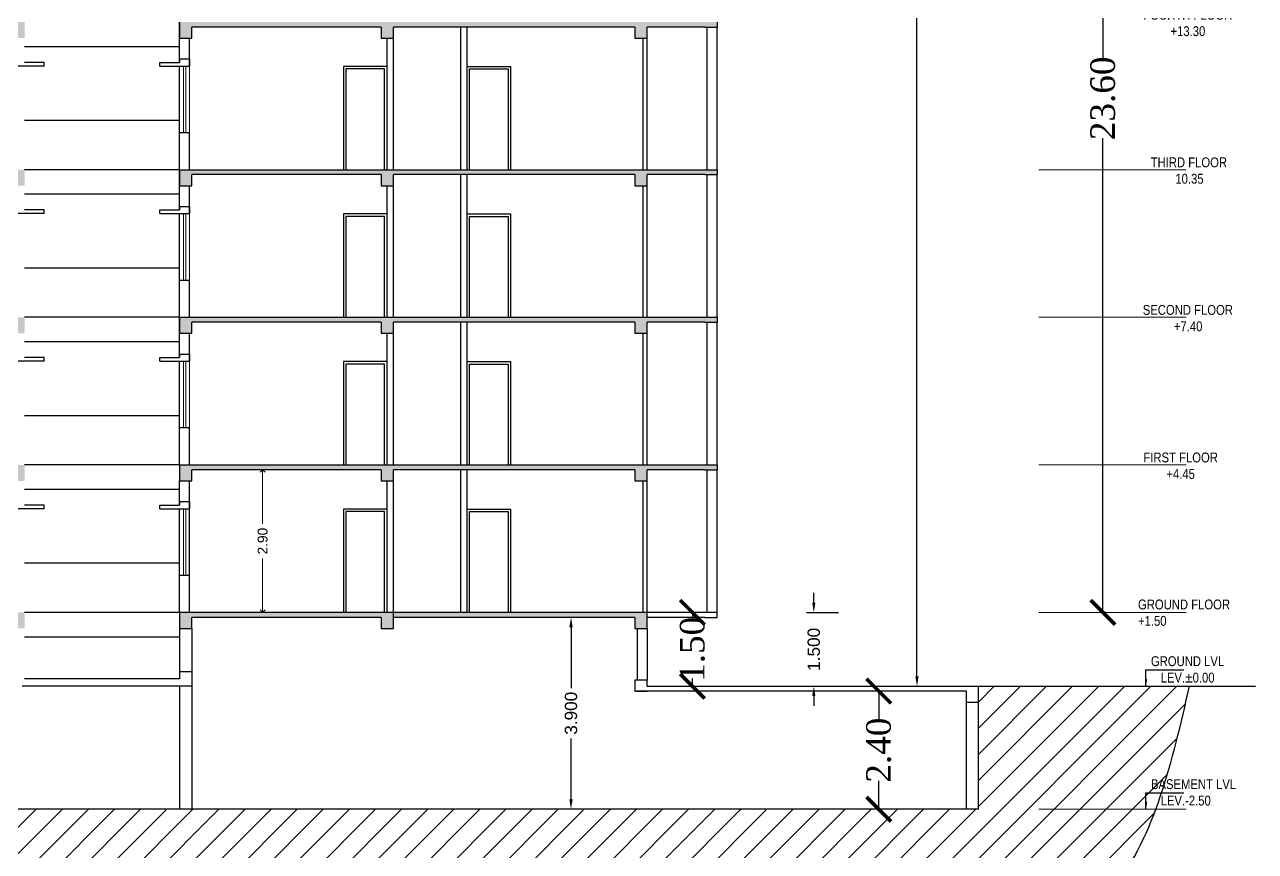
# Model space of a CAD drawing. Header units: metres. Extents: x 0 to 63445, y 32350 to 32804.
# Drawn here: x 63362.83 to 63387.84, y 32737.03 to 32753.84 of the extents above; entities that cross this region are included whole.
import ezdxf

# ---------------------------------------------------------------- set-up
doc = ezdxf.new("R2010")
doc.units = ezdxf.units.M
doc.header["$MEASUREMENT"] = 0
doc.header["$PDMODE"] = 34
doc.header["$PDSIZE"] = -10
for name, pattern in [('ACAD_ISO03W100', [30, 12, -18]), ('CONTINULUS', [0]), ('DASHED', [0.75, 0.5, -0.25])]:
    doc.linetypes.add(name, pattern=pattern)
doc.layers.get('0').update_dxf_attribs({"lineweight": 25})
doc.layers.add('ar-text', color=33, linetype='Continuous')
for name, color, linetype, lineweight in [('BLK_1_FLR_-1_BLDG_FOOTPRINT', 1, 'DASHED', 9), ('COLUMN', 1, 'Continuous', 30), ('elev', 252, 'Continuous', 20), ('PASSAGE', 7, 'Continuous', 20), ('s-thin', 2, 'Continuous', 13), ('wall', 7, 'Continuous', 30), ('window', 154, 'Continuous', 9)]:
    doc.layers.add(name, color=color, linetype=linetype, lineweight=lineweight)
doc.layers.add('BLK_1_HT_OF_BLDG', color=5, linetype='Continuous', plot=False)
doc.styles.add('ananya', font='ARIALN.TTF')
doc.styles.add('Arial', font='arial.ttf', dxfattribs={"height": 0.2})
doc.styles.add('PreDCRFont', font='arial.ttf', dxfattribs={"height": 0.25})
doc.styles.add('roman', font='romans.shx', dxfattribs={"width": 0.8})
doc.styles.add('style2', font='arial.ttf', dxfattribs={"height": 0.25})
doc.styles.add('TNR', font='times.ttf', dxfattribs={"height": 0.5})
doc.dimstyles.new('ARCHANA', dxfattribs={"dimscale": 0, "dimtxt": 0.5, "dimasz": 0.5, "dimexe": 0, "dimexo": 0, "dimgap": 0, "dimtad": 0, "dimzin": 0, "dimdsep": 46, "dimtxsty": 'TNR', "dimblk": 'ARCHTICK', "dimcen": 0.09, "dimclrd": 36, "dimclre": 36, "dimclrt": 7, "dimadec": 0, "dimazin": 0, "dimtfac": 1, "dimtofl": 0, "dimtmove": 0, "dimatfit": 3, "dimldrblk": 'ARCHTICK', "dimfxl": 1, "dimfrac": 2, "dimtolj": 1, "dimtzin": 0, "dimlwd": -1, "dimlwe": -1, "dimarcsym": 0})
doc.dimstyles.new('Copy of Standard2', dxfattribs={"dimtxt": 0.25, "dimasz": 0.2, "dimexe": 0.5, "dimexo": 0.3, "dimgap": 0.09, "dimtad": 0, "dimtoh": 1, "dimzin": 0, "dimdsep": 46, "dimtxsty": 'PreDCRFont', "dimcen": 0.025, "dimdle": 0.1, "dimadec": 0, "dimazin": 0, "dimtfac": 1, "dimtofl": 0, "dimtmove": 2, "dimatfit": 3, "dimfxl": 0.18, "dimtolj": 1, "dimtzin": 0, "dimarcsym": 0})
doc.dimstyles.new('INT DIM', dxfattribs={"dimtxt": 0.3, "dimasz": 0.1, "dimexe": 0.18, "dimexo": 0.0625, "dimgap": 0.09, "dimtad": 0, "dimzin": 0, "dimdsep": 46, "dimtxsty": 'style2', "dimblk": 'OPEN90', "dimcen": 0.09, "dimse1": 1, "dimse2": 1, "dimclrd": 250, "dimclrt": 256, "dimadec": 0, "dimazin": 0, "dimtfac": 1, "dimtofl": 0, "dimtmove": 0, "dimatfit": 3, "dimfxl": 0.18, "dimtolj": 1, "dimtzin": 0, "dimlwd": -1, "dimarcsym": 0})
doc.dimstyles.new('meter', dxfattribs={"dimscale": 0, "dimtxt": 0.175, "dimasz": 0.15, "dimexe": 0.15, "dimexo": 0.15, "dimgap": 0.15, "dimtad": 0, "dimtoh": 1, "dimdec": 3, "dimzin": 1, "dimdsep": 46, "dimtxsty": 'roman', "dimblk": 'ARCHTICK', "dimcen": 0.09, "dimclrd": 256, "dimclre": 256, "dimclrt": 256, "dimadec": 0, "dimazin": 0, "dimtfac": 1, "dimtdec": 3, "dimtofl": 0, "dimtmove": 1, "dimatfit": 0, "dimfxl": 1, "dimtolj": 1, "dimtzin": 0, "dimlwd": -1, "dimlwe": -1, "dimarcsym": 1})

# ---------------------------------------------------------------- blocks, each defined once
blk = doc.blocks.new('_ArchTick')
at = {"color": 0, "linetype": 'ByBlock', "const_width": 0.15}
blk.add_lwpolyline([(-0.5, -0.5), (0.5, 0.5)], dxfattribs=at)
blk = doc.blocks.new('*D306')
at = {"layer": 'Defpoints', "color": 0, "ltscale": 0.5, "transparency": 16777216}
for p in [(63021.165, 32904.179), (63021.165, 32901.779), (63021.165, 32901.779)]:
    blk.add_point(p, dxfattribs=at)
at = {"layer": 'wall', "color": 36, "ltscale": 0.5, "transparency": 16777216}
for p, q in [((63021.165, 32904.179), (63021.165, 32903.604)), ((63021.165, 32901.779), (63021.165, 32902.354))]:
    blk.add_line(p, q, dxfattribs=at)
at = {"layer": 'wall', "color": 36, "ltscale": 0.5, "transparency": 16777216, "xscale": 0.5, "yscale": 0.5, "zscale": 0.5}
for p, rotation in [((63021.165, 32904.179), 90), ((63021.165, 32901.779), 270)]:
    blk.add_blockref('_ArchTick', p, dxfattribs=dict(at, rotation=rotation))
at = {"layer": 'wall', "color": 7, "ltscale": 0.5, "transparency": 16777216, "insert": (63021.165, 32902.979), "char_height": 0.5, "attachment_point": 5, "rotation": 90, "style": 'TNR'}
blk.add_mtext('\\A1;2.40', dxfattribs=at)
blk = doc.blocks.new('*D307')
at = {"layer": 'Defpoints', "color": 0, "ltscale": 0.5, "transparency": 16777216}
for p in [(63017.405, 32905.779), (63017.378, 32904.279), (63017.405, 32904.279)]:
    blk.add_point(p, dxfattribs=at)
at = {"layer": 'wall', "color": 36, "ltscale": 0.5, "transparency": 16777216}
for p, q in [((63017.405, 32905.779), (63017.378, 32905.779)), ((63017.378, 32905.779), (63017.378, 32905.619)), ((63017.378, 32904.279), (63017.378, 32904.439)), ((63017.405, 32904.279), (63017.378, 32904.279))]:
    blk.add_line(p, q, dxfattribs=at)
at = {"layer": 'wall', "color": 36, "ltscale": 0.5, "transparency": 16777216, "xscale": 0.5, "yscale": 0.5, "zscale": 0.5}
for p, rotation in [((63017.378, 32905.779), 90), ((63017.378, 32904.279), 270)]:
    blk.add_blockref('_ArchTick', p, dxfattribs=dict(at, rotation=rotation))
at = {"layer": 'wall', "color": 7, "ltscale": 0.5, "transparency": 16777216, "insert": (63017.378, 32905.029), "char_height": 0.5, "attachment_point": 5, "rotation": 90, "style": 'TNR'}
blk.add_mtext('\\A1;1.50', dxfattribs=at)
blk = doc.blocks.new('*D310')
at = {"layer": 'Defpoints', "color": 0, "ltscale": 0.5, "transparency": 16777216}
for p in [(63025.72, 32929.779), (63025.771, 32929.779), (63025.771, 32905.779)]:
    blk.add_point(p, dxfattribs=at)
at = {"layer": 'wall', "color": 36, "ltscale": 0.5, "transparency": 16777216}
for p, q in [((63025.771, 32929.779), (63025.72, 32929.779)), ((63025.72, 32929.779), (63025.72, 32917.04)), ((63025.72, 32905.779), (63025.72, 32915.421)), ((63025.771, 32905.779), (63025.72, 32905.779))]:
    blk.add_line(p, q, dxfattribs=at)
at = {"layer": 'wall', "color": 36, "ltscale": 0.5, "transparency": 16777216, "xscale": 0.5, "yscale": 0.5, "zscale": 0.5}
for p, rotation in [((63025.72, 32929.779), 90), ((63025.72, 32905.779), 270)]:
    blk.add_blockref('_ArchTick', p, dxfattribs=dict(at, rotation=rotation))
at = {"layer": 'wall', "color": 7, "ltscale": 0.5, "transparency": 16777216, "insert": (63025.72, 32916.23), "char_height": 0.5, "attachment_point": 5, "rotation": 90, "style": 'TNR'}
blk.add_mtext('\\A1;23.60', dxfattribs=at)
blk = doc.blocks.new('_Open90')
at = {"color": 0, "linetype": 'ByBlock', "lineweight": -2}
for p, q in [((0, 0), (-1, 0)), ((-0.5, 0.5), (0, 0)), ((0, 0), (-0.5, -0.5))]:
    blk.add_line(p, q, dxfattribs=at)
blk = doc.blocks.new('*D322')
at = {"layer": 'Defpoints', "color": 0, "linetype": 'CONTINULUS', "ltscale": 0.05, "transparency": 16777216}
for p in [(63367.664, 32744.789), (63367.988, 32744.789), (63367.988, 32741.889)]:
    blk.add_point(p, dxfattribs=at)
at = {"layer": 'PASSAGE', "color": 250, "ltscale": 0.05, "transparency": 16777216}
for p, q in [((63367.664, 32744.689), (63367.664, 32743.69)), ((63367.664, 32741.989), (63367.664, 32742.988))]:
    blk.add_line(p, q, dxfattribs=at)
at = {"layer": 'PASSAGE', "color": 250, "linetype": 'CONTINULUS', "ltscale": 0.05, "transparency": 16777216, "xscale": 0.1, "yscale": 0.1, "zscale": 0.1}
for p, rotation in [((63367.664, 32744.789), 90), ((63367.664, 32741.889), 270)]:
    blk.add_blockref('_Open90', p, dxfattribs=dict(at, rotation=rotation))
at = {"layer": 'PASSAGE', "linetype": 'CONTINULUS', "ltscale": 0.05, "transparency": 16777216, "insert": (63367.664, 32743.339), "char_height": 0.2, "attachment_point": 5, "rotation": 90, "style": 'Arial', "bg_fill": 3, "box_fill_scale": 1.25, "bg_fill_color": 256, "bg_fill_true_color": 13158600, "bg_fill_transparency": 0}
blk.add_mtext('\\A1;2.90', dxfattribs=at)
blk = doc.blocks.new('*D325')
at = {"layer": 'BLK_1_FLR_-1_BLDG_FOOTPRINT', "color": 0, "linetype": 'CONTINULUS', "lineweight": -2, "ltscale": 0.05, "transparency": 16777216}
for p, q in [((63374.082, 32741.789), (63373.432, 32741.789)), ((63373.932, 32741.589), (63373.932, 32740.35)), ((63373.932, 32738.089), (63373.932, 32739.328)), ((63374.082, 32737.889), (63373.432, 32737.889))]:
    blk.add_line(p, q, dxfattribs=at)
at = {"layer": 'BLK_1_FLR_-1_BLDG_FOOTPRINT', "color": 0, "linetype": 'CONTINULUS', "ltscale": 0.05, "transparency": 16777216}
for points in [[(63373.898, 32741.589), (63373.965, 32741.589), (63373.932, 32741.789)], [(63373.898, 32738.089), (63373.965, 32738.089), (63373.932, 32737.889)]]:
    blk.add_solid(points, dxfattribs=at)
at = {"layer": 'Defpoints', "color": 0, "linetype": 'CONTINULUS', "ltscale": 0.05, "transparency": 16777216}
for p in [(63373.932, 32741.789), (63374.458, 32741.789), (63374.458, 32737.889)]:
    blk.add_point(p, dxfattribs=at)
at = {"layer": 'BLK_1_FLR_-1_BLDG_FOOTPRINT', "color": 0, "linetype": 'CONTINULUS', "ltscale": 0.05, "transparency": 16777216, "insert": (63373.932, 32739.839), "char_height": 0.25, "attachment_point": 5, "rotation": 90, "style": 'PreDCRFont'}
blk.add_mtext('\\A1;3.900', dxfattribs=at)
blk = doc.blocks.new('*D326')
at = {"layer": 'BLK_1_HT_OF_BLDG', "color": 0, "linetype": 'CONTINULUS', "lineweight": -2, "ltscale": 0.05, "transparency": 16777216}
for p, q in [((63380.813, 32777.964), (63381.463, 32777.964)), ((63380.963, 32777.764), (63380.963, 32759.786)), ((63380.963, 32740.589), (63380.963, 32758.567)), ((63380.813, 32740.389), (63381.463, 32740.389))]:
    blk.add_line(p, q, dxfattribs=at)
at = {"layer": 'BLK_1_HT_OF_BLDG', "color": 0, "linetype": 'CONTINULUS', "ltscale": 0.05, "transparency": 16777216}
for points in [[(63380.93, 32777.764), (63380.996, 32777.764), (63380.963, 32777.964)], [(63380.93, 32740.589), (63380.996, 32740.589), (63380.963, 32740.389)]]:
    blk.add_solid(points, dxfattribs=at)
at = {"layer": 'Defpoints', "color": 0, "linetype": 'CONTINULUS', "ltscale": 0.05, "transparency": 16777216}
for p in [(63374.064, 32777.964), (63380.963, 32777.964), (63379.478, 32740.389)]:
    blk.add_point(p, dxfattribs=at)
at = {"layer": 'BLK_1_HT_OF_BLDG', "color": 0, "linetype": 'CONTINULUS', "ltscale": 0.05, "transparency": 16777216, "insert": (63380.963, 32759.177), "char_height": 0.25, "attachment_point": 5, "rotation": 90, "style": 'PreDCRFont'}
blk.add_mtext('\\A1;37.575', dxfattribs=at)
blk = doc.blocks.new('*D335')
at = {"layer": 'BLK_1_FLR_-1_BLDG_FOOTPRINT', "color": 0, "linetype": 'CONTINULUS', "lineweight": -2, "ltscale": 0.05, "transparency": 16777216}
for p, q in [((63378.866, 32742.089), (63378.866, 32742.289)), ((63378.716, 32741.889), (63379.366, 32741.889)), ((63378.716, 32740.389), (63379.366, 32740.389)), ((63378.866, 32740.189), (63378.866, 32739.989))]:
    blk.add_line(p, q, dxfattribs=at)
at = {"layer": 'BLK_1_FLR_-1_BLDG_FOOTPRINT', "color": 0, "linetype": 'CONTINULUS', "ltscale": 0.05, "transparency": 16777216}
for points in [[(63378.833, 32742.089), (63378.9, 32742.089), (63378.866, 32741.889)], [(63378.833, 32740.189), (63378.9, 32740.189), (63378.866, 32740.389)]]:
    blk.add_solid(points, dxfattribs=at)
at = {"layer": 'Defpoints', "color": 0, "linetype": 'CONTINULUS', "ltscale": 0.05, "transparency": 16777216}
for p in [(63376.899, 32741.889), (63376.899, 32740.389), (63378.866, 32740.389)]:
    blk.add_point(p, dxfattribs=at)
at = {"layer": 'BLK_1_FLR_-1_BLDG_FOOTPRINT', "color": 0, "linetype": 'CONTINULUS', "ltscale": 0.05, "transparency": 16777216, "insert": (63378.866, 32741.139), "char_height": 0.25, "attachment_point": 5, "rotation": 90, "style": 'PreDCRFont'}
blk.add_mtext('\\A1;1.500', dxfattribs=at)
blk = doc.blocks.new('A$C1C873BC4')
at = {"layer": 'elev', "ltscale": 0.5}
h = blk.add_hatch(color=256, dxfattribs=at)
h.dxf.hatch_style = 1
h.paths.add_polyline_path([(-68.519, 25.907), (-79.442, 25.907), (-79.442, 25.807), (-79.192, 25.807), (-78.02, 25.807), (-78.02, 25.582), (-77.77, 25.582), (-77.77, 25.807), (-72.864, 25.807), (-72.864, 25.582), (-72.614, 25.582), (-72.614, 25.807), (-68.769, 25.807), (-68.769, 25.582), (-68.519, 25.582)])
h.paths.add_polyline_path([(-68.519, 22.907), (-79.442, 22.907), (-79.442, 22.807), (-79.192, 22.807), (-78.02, 22.807), (-78.02, 22.582), (-77.77, 22.582), (-77.77, 22.807), (-72.864, 22.807), (-72.864, 22.582), (-72.614, 22.582), (-72.614, 22.807), (-68.769, 22.807), (-68.769, 22.582), (-68.519, 22.582)])
h.paths.add_polyline_path([(-68.519, 19.907), (-79.442, 19.907), (-79.442, 19.807), (-79.192, 19.807), (-78.02, 19.807), (-78.02, 19.582), (-77.77, 19.582), (-77.77, 19.807), (-72.864, 19.807), (-72.864, 19.582), (-72.614, 19.582), (-72.614, 19.807), (-68.769, 19.807), (-68.769, 19.582), (-68.519, 19.582)])
h.paths.add_polyline_path([(-68.519, 16.907), (-79.442, 16.907), (-79.442, 16.807), (-79.192, 16.807), (-78.02, 16.807), (-78.02, 16.582), (-77.77, 16.582), (-77.77, 16.807), (-72.864, 16.807), (-72.864, 16.582), (-72.614, 16.582), (-72.614, 16.807), (-68.769, 16.807), (-68.769, 16.582), (-68.519, 16.582)])
h.paths.add_polyline_path([(-68.519, 13.907), (-79.442, 13.907), (-79.442, 13.807), (-79.192, 13.807), (-78.02, 13.807), (-78.02, 13.582), (-77.77, 13.582), (-77.77, 13.807), (-72.864, 13.807), (-72.864, 13.582), (-72.614, 13.582), (-72.614, 13.807), (-68.769, 13.807), (-68.769, 13.582), (-68.519, 13.582)])
h.paths.add_polyline_path([(-68.519, 10.907), (-79.442, 10.907), (-79.442, 10.807), (-79.192, 10.807), (-78.02, 10.807), (-78.02, 10.582), (-77.77, 10.582), (-77.77, 10.807), (-72.864, 10.807), (-72.864, 10.582), (-72.614, 10.582), (-72.614, 10.807), (-68.769, 10.807), (-68.769, 10.582), (-68.519, 10.582)])
h.paths.add_polyline_path([(-68.519, 7.907), (-79.442, 7.907), (-79.442, 7.807), (-79.192, 7.807), (-78.02, 7.807), (-78.02, 7.582), (-77.77, 7.582), (-77.77, 7.807), (-72.864, 7.807), (-72.864, 7.582), (-72.614, 7.582), (-72.614, 7.807), (-68.769, 7.807), (-68.769, 7.582), (-68.519, 7.582)])
h.paths.add_polyline_path([(-49.426, 4.907), (-65.37, 4.907), (-68.519, 4.907), (-68.519, 5.665), (-68.722, 5.665), (-68.722, 4.907), (-79.442, 4.907), (-79.442, 4.807), (-79.192, 4.807), (-78.02, 4.807), (-78.02, 4.582), (-77.77, 4.582), (-77.77, 4.807), (-72.864, 4.807), (-72.864, 4.582), (-72.614, 4.582), (-72.614, 4.807), (-68.769, 4.807), (-68.769, 4.582), (-68.519, 4.582), (-68.519, 4.807), (-65.37, 4.807), (-65.37, 4.582), (-65.12, 4.582), (-65.12, 4.807), (-61.208, 4.807), (-61.208, 4.582), (-60.958, 4.582), (-60.958, 4.807), (-53.838, 4.807), (-53.838, 4.582), (-53.588, 4.582), (-53.588, 4.807), (-49.676, 4.807), (-49.676, 4.582), (-49.426, 4.582)])
h.paths.add_polyline_path([(-60.958, 7.807), (-53.838, 7.807), (-53.838, 7.582), (-53.588, 7.582), (-53.588, 7.807), (-49.676, 7.807), (-49.676, 7.582), (-49.426, 7.582), (-49.426, 7.907), (-65.37, 7.907), (-65.37, 7.582), (-65.12, 7.582), (-65.12, 7.807), (-61.208, 7.807), (-61.208, 7.582), (-60.958, 7.582)])
h.paths.add_polyline_path([(-60.958, 10.807), (-53.838, 10.807), (-53.838, 10.582), (-53.588, 10.582), (-53.588, 10.807), (-49.676, 10.807), (-49.676, 10.582), (-49.426, 10.582), (-49.426, 10.907), (-65.37, 10.907), (-65.37, 10.582), (-65.12, 10.582), (-65.12, 10.807), (-61.208, 10.807), (-61.208, 10.582), (-60.958, 10.582)])
h.paths.add_polyline_path([(-60.958, 13.807), (-53.838, 13.807), (-53.838, 13.582), (-53.588, 13.582), (-53.588, 13.807), (-49.676, 13.807), (-49.676, 13.582), (-49.426, 13.582), (-49.426, 13.907), (-65.37, 13.907), (-65.37, 13.582), (-65.12, 13.582), (-65.12, 13.807), (-61.208, 13.807), (-61.208, 13.582), (-60.958, 13.582)])
h.paths.add_polyline_path([(-60.958, 16.807), (-53.838, 16.807), (-53.838, 16.582), (-53.588, 16.582), (-53.588, 16.807), (-49.676, 16.807), (-49.676, 16.582), (-49.426, 16.582), (-49.426, 16.907), (-65.37, 16.907), (-65.37, 16.582), (-65.12, 16.582), (-65.12, 16.807), (-61.208, 16.807), (-61.208, 16.582), (-60.958, 16.582)])
h.paths.add_polyline_path([(-60.958, 19.807), (-53.838, 19.807), (-53.838, 19.582), (-53.588, 19.582), (-53.588, 19.807), (-49.676, 19.807), (-49.676, 19.582), (-49.426, 19.582), (-49.426, 19.907), (-65.37, 19.907), (-65.37, 19.582), (-65.12, 19.582), (-65.12, 19.807), (-61.208, 19.807), (-61.208, 19.582), (-60.958, 19.582)])
h.paths.add_polyline_path([(-60.958, 22.807), (-53.838, 22.807), (-53.838, 22.582), (-53.588, 22.582), (-53.588, 22.807), (-49.676, 22.807), (-49.676, 22.582), (-49.426, 22.582), (-49.426, 22.907), (-65.37, 22.907), (-65.37, 22.582), (-65.12, 22.582), (-65.12, 22.807), (-61.208, 22.807), (-61.208, 22.582), (-60.958, 22.582)])
h.paths.add_polyline_path([(-60.958, 25.807), (-53.838, 25.807), (-53.838, 25.582), (-53.588, 25.582), (-53.588, 25.807), (-49.676, 25.807), (-49.676, 25.582), (-49.426, 25.582), (-49.426, 25.907), (-65.37, 25.907), (-65.37, 25.582), (-65.12, 25.582), (-65.12, 25.807), (-61.208, 25.807), (-61.208, 25.582), (-60.958, 25.582)])
h.paths.add_polyline_path([(-41.568, 25.807), (-34.448, 25.807), (-34.448, 25.582), (-34.198, 25.582), (-34.198, 25.807), (-30.286, 25.807), (-30.286, 25.582), (-30.036, 25.582), (-30.036, 25.907), (-45.98, 25.907), (-45.98, 25.582), (-45.73, 25.582), (-45.73, 25.807), (-41.818, 25.807), (-41.818, 25.582), (-41.568, 25.582)])
h.paths.add_polyline_path([(-41.568, 22.807), (-34.448, 22.807), (-34.448, 22.582), (-34.198, 22.582), (-34.198, 22.807), (-30.286, 22.807), (-30.286, 22.582), (-30.036, 22.582), (-30.036, 22.907), (-45.98, 22.907), (-45.98, 22.582), (-45.73, 22.582), (-45.73, 22.807), (-41.818, 22.807), (-41.818, 22.582), (-41.568, 22.582)])
h.paths.add_polyline_path([(-41.568, 19.807), (-34.448, 19.807), (-34.448, 19.582), (-34.198, 19.582), (-34.198, 19.807), (-30.286, 19.807), (-30.286, 19.582), (-30.036, 19.582), (-30.036, 19.907), (-45.98, 19.907), (-45.98, 19.582), (-45.73, 19.582), (-45.73, 19.807), (-41.818, 19.807), (-41.818, 19.582), (-41.568, 19.582)])
h.paths.add_polyline_path([(-41.568, 16.807), (-34.448, 16.807), (-34.448, 16.582), (-34.198, 16.582), (-34.198, 16.807), (-30.286, 16.807), (-30.286, 16.582), (-30.036, 16.582), (-30.036, 16.907), (-45.98, 16.907), (-45.98, 16.582), (-45.73, 16.582), (-45.73, 16.807), (-41.818, 16.807), (-41.818, 16.582), (-41.568, 16.582)])
h.paths.add_polyline_path([(-41.568, 13.807), (-34.448, 13.807), (-34.448, 13.582), (-34.198, 13.582), (-34.198, 13.807), (-30.286, 13.807), (-30.286, 13.582), (-30.036, 13.582), (-30.036, 13.907), (-45.98, 13.907), (-45.98, 13.582), (-45.73, 13.582), (-45.73, 13.807), (-41.818, 13.807), (-41.818, 13.582), (-41.568, 13.582)])
h.paths.add_polyline_path([(-41.568, 10.807), (-34.448, 10.807), (-34.448, 10.582), (-34.198, 10.582), (-34.198, 10.807), (-30.286, 10.807), (-30.286, 10.582), (-30.036, 10.582), (-30.036, 10.907), (-45.98, 10.907), (-45.98, 10.582), (-45.73, 10.582), (-45.73, 10.807), (-41.818, 10.807), (-41.818, 10.582), (-41.568, 10.582)])
h.paths.add_polyline_path([(-41.568, 7.807), (-34.448, 7.807), (-34.448, 7.582), (-34.198, 7.582), (-34.198, 7.807), (-30.286, 7.807), (-30.286, 7.582), (-30.036, 7.582), (-30.036, 7.907), (-45.98, 7.907), (-45.98, 7.582), (-45.73, 7.582), (-45.73, 7.807), (-41.818, 7.807), (-41.818, 7.582), (-41.568, 7.582)])
h.paths.add_polyline_path([(-41.568, 4.807), (-34.448, 4.807), (-34.448, 4.582), (-34.198, 4.582), (-34.198, 4.807), (-30.286, 4.807), (-30.286, 4.582), (-30.036, 4.582), (-30.036, 4.907), (-45.98, 4.907), (-45.98, 4.582), (-45.73, 4.582), (-45.73, 4.807), (-41.818, 4.807), (-41.818, 4.582), (-41.568, 4.582)])
h.paths.add_polyline_path([(-15.964, 4.907), (-26.888, 4.907), (-26.888, 4.582), (-26.638, 4.582), (-26.638, 4.807), (-22.792, 4.807), (-22.792, 4.582), (-22.542, 4.582), (-22.542, 4.807), (-17.636, 4.807), (-17.636, 4.582), (-17.386, 4.582), (-17.386, 4.807), (-16.214, 4.807), (-15.964, 4.807)])
h.paths.add_polyline_path([(-22.542, 1.907), (-26.888, 1.907), (-26.888, 1.582), (-26.638, 1.582), (-26.638, 1.807), (-22.792, 1.807), (-22.792, 1.582), (-22.542, 1.582), (-22.542, 1.807)])
h.paths.add_polyline_path([(-34.198, 1.807), (-30.286, 1.807), (-30.286, 1.582), (-30.036, 1.582), (-30.036, 1.907), (-45.98, 1.907), (-45.98, 1.582), (-45.777, 1.582), (-45.777, 1.807), (-41.818, 1.807), (-41.818, 1.582), (-41.568, 1.582), (-41.568, 1.807), (-34.448, 1.807), (-34.448, 1.582), (-34.198, 1.582)])
h.paths.add_polyline_path([(-17.386, 1.807), (-17.386, 1.907), (-22.542, 1.907), (-22.542, 1.807), (-17.636, 1.807), (-17.636, 1.582), (-17.386, 1.582)])
h.paths.add_polyline_path([(-17.386, 7.807), (-16.214, 7.807), (-15.964, 7.807), (-15.964, 7.907), (-26.888, 7.907), (-26.888, 7.582), (-26.638, 7.582), (-26.638, 7.807), (-22.792, 7.807), (-22.792, 7.582), (-22.542, 7.582), (-22.542, 7.807), (-17.636, 7.807), (-17.636, 7.582), (-17.386, 7.582)])
h.paths.add_polyline_path([(-22.542, 10.807), (-17.636, 10.807), (-17.636, 10.582), (-17.386, 10.582), (-17.386, 10.807), (-16.214, 10.807), (-15.964, 10.807), (-15.964, 10.907), (-26.888, 10.907), (-26.888, 10.582), (-26.638, 10.582), (-26.638, 10.807), (-22.792, 10.807), (-22.792, 10.582), (-22.542, 10.582)])
h.paths.add_polyline_path([(-22.542, 13.807), (-17.636, 13.807), (-17.636, 13.582), (-17.386, 13.582), (-17.386, 13.807), (-16.214, 13.807), (-15.964, 13.807), (-15.964, 13.907), (-26.888, 13.907), (-26.888, 13.582), (-26.638, 13.582), (-26.638, 13.807), (-22.792, 13.807), (-22.792, 13.582), (-22.542, 13.582)])
h.paths.add_polyline_path([(-22.542, 19.807), (-17.636, 19.807), (-17.636, 19.582), (-17.386, 19.582), (-17.386, 19.807), (-16.214, 19.807), (-15.964, 19.807), (-15.964, 19.907), (-26.888, 19.907), (-26.888, 19.582), (-26.638, 19.582), (-26.638, 19.807), (-22.792, 19.807), (-22.792, 19.582), (-22.542, 19.582)])
h.paths.add_polyline_path([(-22.542, 16.807), (-17.636, 16.807), (-17.636, 16.582), (-17.386, 16.582), (-17.386, 16.807), (-16.214, 16.807), (-15.964, 16.807), (-15.964, 16.907), (-26.888, 16.907), (-26.888, 16.582), (-26.638, 16.582), (-26.638, 16.807), (-22.792, 16.807), (-22.792, 16.582), (-22.542, 16.582)])
h.paths.add_polyline_path([(-22.542, 22.807), (-17.636, 22.807), (-17.636, 22.582), (-17.386, 22.582), (-17.386, 22.807), (-16.214, 22.807), (-15.964, 22.807), (-15.964, 22.907), (-26.888, 22.907), (-26.888, 22.582), (-26.638, 22.582), (-26.638, 22.807), (-22.792, 22.807), (-22.792, 22.582), (-22.542, 22.582)])
h.paths.add_polyline_path([(-22.542, 25.807), (-17.636, 25.807), (-17.636, 25.582), (-17.386, 25.582), (-17.386, 25.807), (-16.214, 25.807), (-15.964, 25.807), (-15.964, 25.907), (-26.888, 25.907), (-26.888, 25.582), (-26.638, 25.582), (-26.638, 25.807), (-22.792, 25.807), (-22.792, 25.582), (-22.542, 25.582)])
h.paths.add_polyline_path([(-60.958, 1.807), (-53.838, 1.807), (-53.838, 1.582), (-53.588, 1.582), (-53.588, 1.807), (-49.629, 1.807), (-49.629, 1.582), (-49.426, 1.582), (-49.426, 1.907), (-65.167, 1.907), (-65.167, 4.582), (-65.369, 4.582), (-65.369, 1.582), (-65.12, 1.582), (-65.12, 1.807), (-61.208, 1.807), (-61.208, 1.582), (-60.958, 1.582)])
h = blk.add_hatch(dxfattribs=at)
h.set_pattern_fill('ANSI31', color=256, scale=3)
h.set_pattern_definition([(45, (-63033.84248, -32903.87212), (-0.265165043, 0.265165043), [])])
edge = h.paths.add_edge_path()
edge.add_spline(control_points=[(-88.274, 0.407), (-87.254, -1.007), (-85.264, -3.764), (-78.38, -5.02), (-71.148, -4.834), (-62.195, -4.786), (-51.686, -8.144), (-41.843, -4.435), (-32.384, -4.105), (-25.259, -9.15), (-16.565, -6.669), (-7.651, -5.164), (-6.713, -1.115), (-6.36, 0.407)], knot_values=[0, 0, 0, 0, 5.030798, 9.809374, 19.900327, 27.110706, 36.507693, 52.004507, 57.355733, 64.196233, 76.303872, 83.575706, 87.954119, 87.954119, 87.954119, 87.954119], degree=3, periodic=0)
edge.add_line((-6.36, 0.407), (-9.427, 0.407))
edge.add_line((-9.427, 0.407), (-10.653, 0.407))
edge.add_line((-10.653, 0.407), (-10.653, 0.082))
edge.add_line((-10.653, 0.082), (-10.653, -2.093))
edge.add_line((-10.653, -2.093), (-82.024, -2.093))
edge.add_line((-82.024, -2.093), (-82.024, 0.407))
edge.add_line((-82.024, 0.407), (-88.274, 0.407))
h.paths.add_polyline_path([(-7.213, -2.13), (-5.381, -2.13), (-5.381, -1.379), (-7.213, -1.379)], flags=9)
at = {"layer": 'COLUMN', "ltscale": 3}
for p, q in [((-29.638, 13.015), (-30.239, 13.015)), ((-29.638, 13.089), (-30.037, 13.089)), ((-29.638, 13.015), (-29.638, 13.089)), ((-27.286, 13.015), (-27.286, 13.089)), ((-27.286, 13.089), (-26.886, 13.089)), ((-27.286, 13.015), (-26.684, 13.015)), ((-26.886, 13.159), (-26.684, 13.159)), ((-26.886, 13.159), (-26.886, 13.089)), ((-26.684, 13.159), (-26.684, 13.015)), ((-29.638, 10.015), (-30.239, 10.015)), ((-29.638, 10.089), (-30.037, 10.089)), ((-29.638, 10.015), (-29.638, 10.089)), ((-27.286, 10.015), (-27.286, 10.089)), ((-27.286, 10.089), (-26.886, 10.089)), ((-27.286, 10.015), (-26.684, 10.015)), ((-26.886, 10.159), (-26.684, 10.159)), ((-26.886, 10.159), (-26.886, 10.089)), ((-26.684, 10.159), (-26.684, 10.015)), ((-29.638, 7.015), (-30.239, 7.015)), ((-29.638, 7.089), (-30.037, 7.089)), ((-29.638, 7.015), (-29.638, 7.089)), ((-27.286, 7.015), (-27.286, 7.089)), ((-27.286, 7.089), (-26.886, 7.089)), ((-27.286, 7.015), (-26.684, 7.015)), ((-26.886, 7.159), (-26.684, 7.159)), ((-26.886, 7.159), (-26.886, 7.089)), ((-26.684, 7.159), (-26.684, 7.015)), ((-29.638, 4.015), (-30.239, 4.015)), ((-29.638, 4.089), (-30.037, 4.089)), ((-29.638, 4.015), (-29.638, 4.089)), ((-27.286, 4.015), (-27.286, 4.089)), ((-27.286, 4.089), (-26.886, 4.089)), ((-27.286, 4.015), (-26.684, 4.015)), ((-26.886, 4.159), (-26.684, 4.159)), ((-26.886, 4.159), (-26.886, 4.089)), ((-26.684, 4.159), (-26.684, 4.015))]:
    blk.add_line(p, q, dxfattribs=at)
at = {"layer": 's-thin', "linetype": 'ACAD_ISO03W100', "ltscale": 0.25}
for p, q in [((-9.427, 10.907), (-5.744, 10.907)), ((-9.427, 7.907), (-5.744, 7.907)), ((-9.427, 4.907), (-5.744, 4.907)), ((-9.427, 1.907), (-5.744, 1.907)), ((-9.427, 0.407), (-5.482, 0.407)), ((-9.427, -2.093), (-5.482, -2.093))]:
    blk.add_line(p, q, dxfattribs=at)
at = {"layer": 'wall', "ltscale": 0.5}
for p, q in [((-26.888, 13.089), (-26.888, 13.907)), ((-26.888, 13.907), (-26.888, 13.582)), ((-22.792, 13.807), (-26.638, 13.807)), ((-26.638, 13.582), (-26.638, 13.807)), ((-22.792, 13.807), (-22.792, 13.582)), ((-22.542, 10.907), (-22.542, 13.807)), ((-17.636, 13.807), (-22.542, 13.807)), ((-22.542, 13.582), (-22.542, 13.807)), ((-21.171, 10.907), (-21.171, 13.807)), ((-21.044, 10.907), (-21.044, 13.807)), ((-17.636, 13.807), (-17.636, 13.582)), ((-17.386, 10.907), (-17.386, 13.807)), ((-16.214, 13.807), (-17.386, 13.807)), ((-17.386, 13.582), (-17.386, 13.807)), ((-16.214, 13.807), (-16.214, 13.807)), ((-16.214, 13.807), (-15.964, 13.807)), ((-16.167, 10.907), (-16.167, 13.807)), ((-15.964, 13.907), (-15.964, 13.807)), ((-15.964, 10.907), (-15.964, 13.807)), ((-15.964, 13.807), (-15.964, 13.807)), ((-26.888, 13.582), (-26.638, 13.582)), ((-26.684, 13.015), (-26.684, 13.582)), ((-22.792, 13.582), (-22.542, 13.582)), ((-22.669, 10.907), (-22.669, 13.582)), ((-17.636, 13.582), (-17.386, 13.582)), ((-17.462, 10.907), (-17.462, 13.582)), ((-26.888, 13.407), (-30.036, 13.407)), ((-26.888, 10.907), (-26.888, 13.015)), ((-22.669, 13.007), (-23.555, 13.007)), ((-23.555, 13.007), (-23.555, 10.907)), ((-21.044, 13.007), (-20.158, 13.007)), ((-20.158, 13.007), (-20.158, 10.907)), ((-22.719, 12.957), (-23.505, 12.957)), ((-23.505, 12.957), (-23.505, 10.907)), ((-22.719, 10.907), (-22.719, 12.957)), ((-20.994, 12.957), (-20.208, 12.957)), ((-20.994, 10.907), (-20.994, 12.957)), ((-20.208, 12.957), (-20.208, 10.907)), ((-26.888, 11.907), (-30.036, 11.907)), ((-26.684, 10.907), (-26.684, 11.665)), ((-26.888, 10.907), (-30.036, 10.907)), ((-26.888, 10.089), (-26.888, 10.907)), ((-26.888, 10.907), (-26.888, 10.582)), ((-26.888, 10.907), (-15.964, 10.907)), ((-22.792, 10.807), (-26.638, 10.807)), ((-26.638, 10.582), (-26.638, 10.807)), ((-22.792, 10.807), (-22.792, 10.582)), ((-22.542, 7.907), (-22.542, 10.807)), ((-17.636, 10.807), (-22.542, 10.807)), ((-22.542, 10.582), (-22.542, 10.807)), ((-21.171, 7.907), (-21.171, 10.807)), ((-21.044, 7.907), (-21.044, 10.807)), ((-17.636, 10.807), (-17.636, 10.582)), ((-17.386, 7.907), (-17.386, 10.807)), ((-16.214, 10.807), (-17.386, 10.807)), ((-17.386, 10.582), (-17.386, 10.807)), ((-16.214, 10.807), (-16.214, 10.807)), ((-16.214, 10.807), (-15.964, 10.807)), ((-16.167, 7.907), (-16.167, 10.807)), ((-15.964, 10.907), (-15.964, 10.807)), ((-15.964, 7.907), (-15.964, 10.807)), ((-15.964, 10.807), (-15.964, 10.807)), ((-26.888, 10.582), (-26.638, 10.582)), ((-26.684, 10.015), (-26.684, 10.582)), ((-22.792, 10.582), (-22.542, 10.582)), ((-22.669, 7.907), (-22.669, 10.582)), ((-17.636, 10.582), (-17.386, 10.582)), ((-17.462, 7.907), (-17.462, 10.582)), ((-26.888, 10.407), (-30.036, 10.407)), ((-26.888, 7.907), (-26.888, 10.015)), ((-22.669, 10.007), (-23.555, 10.007)), ((-23.555, 10.007), (-23.555, 7.907)), ((-21.044, 10.007), (-20.158, 10.007)), ((-20.158, 10.007), (-20.158, 7.907)), ((-22.719, 9.957), (-23.505, 9.957)), ((-23.505, 9.957), (-23.505, 7.907)), ((-22.719, 7.907), (-22.719, 9.957)), ((-20.994, 9.957), (-20.208, 9.957)), ((-20.994, 7.907), (-20.994, 9.957)), ((-20.208, 9.957), (-20.208, 7.907)), ((-26.888, 8.907), (-30.036, 8.907)), ((-26.684, 7.907), (-26.684, 8.665)), ((-26.888, 7.907), (-30.036, 7.907)), ((-26.888, 7.089), (-26.888, 7.907)), ((-26.888, 7.907), (-26.888, 7.582)), ((-26.888, 7.907), (-15.964, 7.907)), ((-22.792, 7.807), (-26.638, 7.807)), ((-26.638, 7.582), (-26.638, 7.807)), ((-22.792, 7.807), (-22.792, 7.582)), ((-22.542, 4.907), (-22.542, 7.807)), ((-17.636, 7.807), (-22.542, 7.807)), ((-22.542, 7.582), (-22.542, 7.807)), ((-21.171, 4.907), (-21.171, 7.807)), ((-21.044, 4.907), (-21.044, 7.807)), ((-17.636, 7.807), (-17.636, 7.582)), ((-17.386, 4.907), (-17.386, 7.807)), ((-16.214, 7.807), (-17.386, 7.807)), ((-17.386, 7.582), (-17.386, 7.807)), ((-16.214, 7.807), (-16.214, 7.807)), ((-16.214, 7.807), (-15.964, 7.807)), ((-16.167, 4.907), (-16.167, 7.807)), ((-15.964, 7.907), (-15.964, 7.807)), ((-15.964, 4.907), (-15.964, 7.807)), ((-15.964, 7.807), (-15.964, 7.807)), ((-26.888, 7.582), (-26.638, 7.582)), ((-26.684, 7.015), (-26.684, 7.582)), ((-22.792, 7.582), (-22.542, 7.582)), ((-22.669, 4.907), (-22.669, 7.582)), ((-17.636, 7.582), (-17.386, 7.582)), ((-17.462, 4.907), (-17.462, 7.582)), ((-26.888, 7.407), (-30.036, 7.407)), ((-26.888, 4.907), (-26.888, 7.015)), ((-22.669, 7.007), (-23.555, 7.007)), ((-23.555, 7.007), (-23.555, 4.907)), ((-21.044, 7.007), (-20.158, 7.007)), ((-20.158, 7.007), (-20.158, 4.907)), ((-22.719, 6.957), (-23.505, 6.957)), ((-23.505, 6.957), (-23.505, 4.907)), ((-22.719, 4.907), (-22.719, 6.957)), ((-20.994, 6.957), (-20.208, 6.957)), ((-20.994, 4.907), (-20.994, 6.957)), ((-20.208, 6.957), (-20.208, 4.907)), ((-26.888, 5.907), (-30.036, 5.907)), ((-26.888, 5.907), (-30.036, 5.907)), ((-26.684, 4.907), (-26.684, 5.665)), ((-26.888, 4.907), (-30.036, 4.907)), ((-26.888, 4.907), (-26.888, 4.582)), ((-26.888, 4.907), (-15.964, 4.907)), ((-22.792, 4.807), (-26.638, 4.807)), ((-26.638, 4.582), (-26.638, 4.807)), ((-22.792, 4.807), (-22.792, 4.582)), ((-22.542, 1.807), (-22.542, 4.807)), ((-17.636, 4.807), (-22.542, 4.807)), ((-22.542, 4.582), (-22.542, 4.807)), ((-21.171, 1.907), (-21.171, 4.807)), ((-21.044, 1.907), (-21.044, 4.807)), ((-17.636, 4.807), (-17.636, 4.582)), ((-16.214, 4.807), (-17.386, 4.807)), ((-17.386, 4.582), (-17.386, 4.807)), ((-16.214, 4.807), (-16.214, 4.807)), ((-16.214, 4.807), (-15.964, 4.807)), ((-16.167, 1.907), (-16.167, 4.807)), ((-15.964, 4.907), (-15.964, 4.807)), ((-15.964, 1.807), (-15.964, 4.807)), ((-15.964, 4.807), (-15.964, 4.807)), ((-26.888, 4.089), (-26.888, 4.582)), ((-26.888, 4.582), (-26.638, 4.582)), ((-26.684, 1.907), (-26.684, 4.582)), ((-22.792, 4.582), (-22.542, 4.582)), ((-22.669, 1.907), (-22.669, 4.582)), ((-17.636, 4.582), (-17.386, 4.582)), ((-17.462, 1.907), (-17.462, 4.582)), ((-17.386, 1.807), (-17.386, 4.582)), ((-26.888, 4.407), (-30.036, 4.407)), ((-26.888, 1.907), (-26.888, 4.015)), ((-22.669, 4.007), (-23.555, 4.007)), ((-23.555, 4.007), (-23.555, 1.907)), ((-21.044, 4.007), (-20.158, 4.007)), ((-20.158, 4.007), (-20.158, 1.907)), ((-22.719, 3.957), (-23.505, 3.957)), ((-23.505, 3.957), (-23.505, 1.907)), ((-22.719, 1.907), (-22.719, 3.957)), ((-20.994, 3.957), (-20.208, 3.957)), ((-20.994, 1.907), (-20.994, 3.957)), ((-20.208, 3.957), (-20.208, 1.907)), ((-26.888, 2.907), (-30.036, 2.907)), ((-26.888, 1.907), (-30.036, 1.907)), ((-15.964, 1.907), (-26.888, 1.907)), ((-26.888, 1.907), (-26.888, 1.582)), ((-22.792, 1.807), (-26.638, 1.807)), ((-26.638, 1.582), (-26.638, 1.807)), ((-22.792, 1.807), (-22.792, 1.582)), ((-17.636, 1.807), (-22.542, 1.807)), ((-22.542, 1.582), (-22.542, 1.807)), ((-17.636, 1.807), (-17.636, 1.582)), ((-16.214, 1.807), (-17.386, 1.807)), ((-17.386, 1.582), (-17.386, 1.807)), ((-16.214, 1.807), (-16.214, 1.807)), ((-16.214, 1.807), (-15.964, 1.807)), ((-15.964, 1.807), (-15.964, 1.807)), ((-26.888, 1.582), (-26.638, 1.582)), ((-26.888, 1.582), (-26.888, 0.557)), ((-26.638, 1.582), (-26.638, -2.093)), ((-22.792, 1.582), (-22.542, 1.582)), ((-17.636, 1.582), (-17.386, 1.582)), ((-17.586, 1.582), (-17.586, 0.532)), ((-17.386, 1.582), (-17.386, 0.532)), ((-26.888, 1.407), (-30.036, 1.407)), ((-26.888, 0.557), (-30.036, 0.557)), ((-26.888, 0.707), (-26.638, 0.707)), ((-26.638, 0.707), (-26.638, 0.407)), ((-17.636, 0.532), (-17.636, 0.307)), ((-17.386, 0.532), (-17.636, 0.532)), ((-17.386, 0.407), (-17.386, 0.532)), ((-26.638, 0.407), (-30.083, 0.407)), ((-26.888, 0.407), (-26.888, -2.093)), ((-17.636, 0.307), (-17.386, 0.307)), ((-10.903, 0.307), (-17.586, 0.307)), ((-17.386, 0.407), (-10.653, 0.407)), ((-10.903, 0.307), (-10.903, 0.082)), ((-10.653, 0.082), (-10.653, 0.407)), ((-10.653, 0.407), (-5.023, 0.407)), ((-10.903, 0.082), (-10.653, 0.082)), ((-10.903, 0.082), (-10.903, -2.093)), ((-10.653, -2.093), (-10.653, 0.082)), ((-10.653, -2.093), (-82.024, -2.093))]:
    blk.add_line(p, q, dxfattribs=at)
at = {"layer": 'wall', "ltscale": 3}
for p, q in [((-26.886, 11.665), (-26.684, 11.665)), ((-26.886, 8.665), (-26.684, 8.665)), ((-26.886, 5.665), (-26.684, 5.665)), ((-26.886, 2.665), (-26.684, 2.665))]:
    blk.add_line(p, q, dxfattribs=at)
at = {"layer": 'wall', "ltscale": 0.5}
blk.add_spline([(-88.274, 0.407), (-84.843, -3.272), (-80.246, -4.575), (-70.159, -4.849), (-62.953, -5.123), (-53.69, -6.7), (-38.355, -4.466), (-33.006, -4.639), (-26.709, -7.31), (-14.632, -6.448), (-7.903, -3.691), (-6.36, 0.407)], degree=3, dxfattribs=at)
at = {"layer": 'window', "ltscale": 3}
for p, q in [((-26.886, 11.665), (-26.886, 13.015)), ((-26.809, 11.665), (-26.809, 13.015)), ((-26.762, 11.665), (-26.762, 13.015)), ((-26.684, 11.665), (-26.684, 13.015)), ((-26.886, 8.665), (-26.886, 10.015)), ((-26.809, 8.665), (-26.809, 10.015)), ((-26.762, 8.665), (-26.762, 10.015)), ((-26.684, 8.665), (-26.684, 10.015)), ((-26.886, 5.665), (-26.886, 7.015)), ((-26.809, 5.665), (-26.809, 7.015)), ((-26.762, 5.665), (-26.762, 7.015)), ((-26.684, 5.665), (-26.684, 7.015)), ((-26.886, 2.665), (-26.886, 4.015)), ((-26.809, 2.665), (-26.809, 4.015)), ((-26.762, 2.665), (-26.762, 4.015)), ((-26.684, 2.665), (-26.684, 4.015))]:
    blk.add_line(p, q, dxfattribs=at)
at = {"layer": 'ar-text', "ltscale": 0.005, "char_height": 0.2, "attachment_point": 1, "style": 'ananya'}
for s, width, insert in [('\\pi0.07536;FOURTH FLOOR\\P\\pi0.62618;+13.30 ', 1.93571, (-7.374, 14.157)), ('\\pi0.22258;THIRD FLOOR \\P\\pi0.7249;10.35', 1.98909, (-7.374, 11.157)), ('\\pi0.49962;SECOND FLOOR \\P\\pi1.13141;+7.40', 2.81875, (-7.811, 8.157)), ('\\pi0.07473;FIRST FLOOR\\P\\pi0.54213;+4.45 ', 1.64197, (-7.374, 5.157))]:
    blk.add_mtext_dynamic_manual_height_columns(s, width=width, gutter_width=2.5, heights=[0], dxfattribs=dict(at, insert=insert))
for s, insert, width in [('\\pi0.08926;GROUND FLOOR \\P+1.50', (-7.498, 2.169), 2.13557), ('\\pi0.089264;GROUND LVL\\P\\pi0.28682;LEV.±0.00', (-7.235, 1.016), 2.36784), ('\\pi0.08926;BASEMENT LVL\\P\\pi0.28682;LEV.-2.50', (-7.235, -1.484), 2.36784)]:
    blk.add_mtext(s, dxfattribs=dict(at, insert=insert, width=width))
at = {"layer": 'wall', "ltscale": 0.5}
dim = blk.add_linear_dim(base=(-8.122, 25.907), p1=(-8.072, 1.907), p2=(-8.072, 25.907), angle=90, text='23.60', dimstyle='ARCHANA', override={"dimscale": 1, "dimfxl": 6, "dimarcsym": 1}, dxfattribs=at)
dim.commit()
dim.dimension.update_dxf_attribs({"geometry": '*D310', "text_midpoint": (-8.122, 12.358), "dimtype": 128, "insert": (-63033.842, -32903.872)})
for base, p1, p2, picture, middle in [((-16.464, 0.407), (-16.438, 1.907), (-16.438, 0.407), '*D307', (-16.464, 1.157)), ((-12.678, -2.093), (-12.678, 0.307), (-12.678, -2.093), '*D306', (-12.678, -0.893))]:
    dim = blk.add_linear_dim(base=base, p1=p1, p2=p2, angle=90, dimstyle='ARCHANA', override={"dimscale": 1, "dimfxl": 6, "dimarcsym": 1}, dxfattribs=at)
    dim.commit()
    dim.dimension.update_dxf_attribs({"geometry": picture, "text_midpoint": middle, "insert": (-63033.842, -32903.872)})
at = {"layer": 'ar-text', "ltscale": 0.005}
for points in [[(-7.246, 0.407), (-7.246, 0.743), (-6.478, 0.743)], [(-7.246, -2.093), (-7.246, -1.757), (-6.478, -1.757)]]:
    blk.add_leader(points, dimstyle='meter', override={"dimscale": 1, "dimfxl": 0}, dxfattribs=at)

msp = doc.modelspace()

# ---------------------------------------------------------------- block references
at = {"layer": 'wall', "ltscale": 0.5}
msp.add_blockref('A$C1C873BC4', (63392.863, 32739.9821), dxfattribs=at)

# ---------------------------------------------------------------- dimensions: what is measured, and where the dimension line sits
at = {"layer": 'BLK_1_FLR_-1_BLDG_FOOTPRINT', "color": 2, "linetype": 'CONTINULUS', "ltscale": 0.05}
dim = msp.add_linear_dim(base=(63378.8663, 32740.389), p1=(63376.8994, 32741.889), p2=(63376.8994, 32740.389), angle=90, dimstyle='Copy of Standard2', override={"dimdec": 3, "dimpost": '\\X', "dimtdec": 3, "dimfxl": 0.15, "dimfxlon": 1}, dxfattribs=at)
dim.commit()
dim.dimension.update_dxf_attribs({"geometry": '*D335', "text_midpoint": (63378.8663, 32741.139)})
at = {"layer": 'BLK_1_FLR_-1_BLDG_FOOTPRINT', "color": 1, "linetype": 'CONTINULUS', "ltscale": 0.05}
dim = msp.add_linear_dim(base=(63373.9318, 32741.789), p1=(63374.4582, 32737.889), p2=(63374.4582, 32741.789), angle=90, dimstyle='Copy of Standard2', override={"dimdec": 3, "dimpost": '\\X', "dimtdec": 3, "dimfxl": 0.15, "dimfxlon": 1}, dxfattribs=at)
dim.commit()
dim.dimension.update_dxf_attribs({"geometry": '*D325', "text_midpoint": (63373.9318, 32739.839)})
at = {"layer": 'BLK_1_HT_OF_BLDG', "linetype": 'CONTINULUS', "ltscale": 0.05}
dim = msp.add_linear_dim(base=(63380.963, 32777.9643), p1=(63379.4779, 32740.389), p2=(63374.0635, 32777.9643), angle=90, dimstyle='Copy of Standard2', override={"dimdec": 3, "dimpost": '\\X', "dimtdec": 3, "dimfxl": 0.15, "dimfxlon": 1}, dxfattribs=at)
dim.commit()
dim.dimension.update_dxf_attribs({"geometry": '*D326', "text_midpoint": (63380.963, 32759.1767)})

# ---------------------------------------------------------------- next in the draw order: dimensions: what is measured, and where the dimension line sits
at = {"layer": 'PASSAGE', "color": 1, "linetype": 'CONTINULUS', "ltscale": 0.05}
dim = msp.add_linear_dim(base=(63367.6637, 32744.789), p1=(63367.9881, 32741.889), p2=(63367.9881, 32744.789), angle=90, dimstyle='INT DIM', override={"dimtxt": 0.2, "dimtxsty": 'Arial', "dimfxl": 0.125, "dimtfill": 1, "dimtfillclr": 7, "dimarcsym": 1}, dxfattribs=at)
dim.commit()
dim.dimension.update_dxf_attribs({"geometry": '*D322', "text_midpoint": (63367.6637, 32743.339)})

doc.saveas('drawing.dxf')
